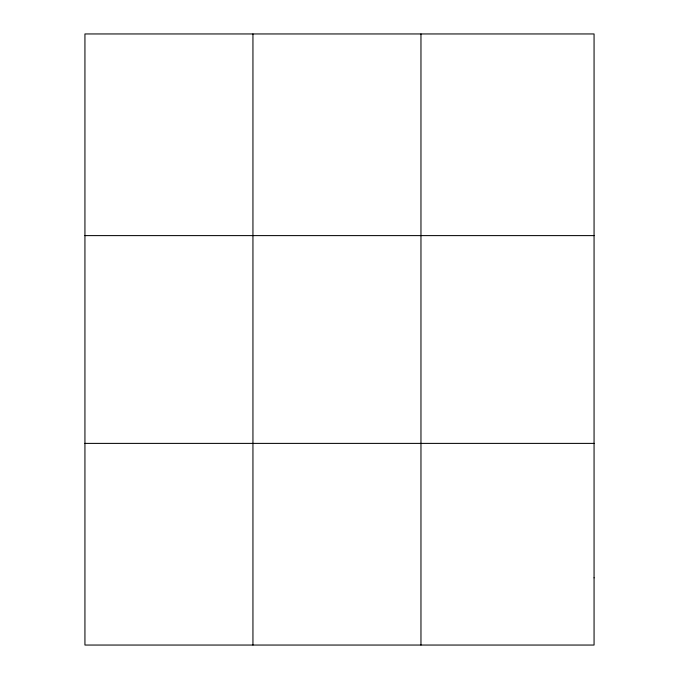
<?xml version="1.0" encoding="UTF-8"?>
<svg xmlns="http://www.w3.org/2000/svg" width="679" height="679" viewBox="0 0 679 679"><rect width="100%" height="100%" fill="white"/><g stroke="black" fill="none" stroke-linecap="round" stroke-linejoin="round"><path stroke-width="1.02" d="M252.944 33.95L252.944 645.05M420.963 33.95L420.963 645.05M84.934 235.613L594.066 235.613M84.934 443.387L594.066 443.387M594.066 577.829L594.066 645.05L84.934 645.05L84.934 33.95L594.066 33.95L594.066 577.829"/></g></svg>
